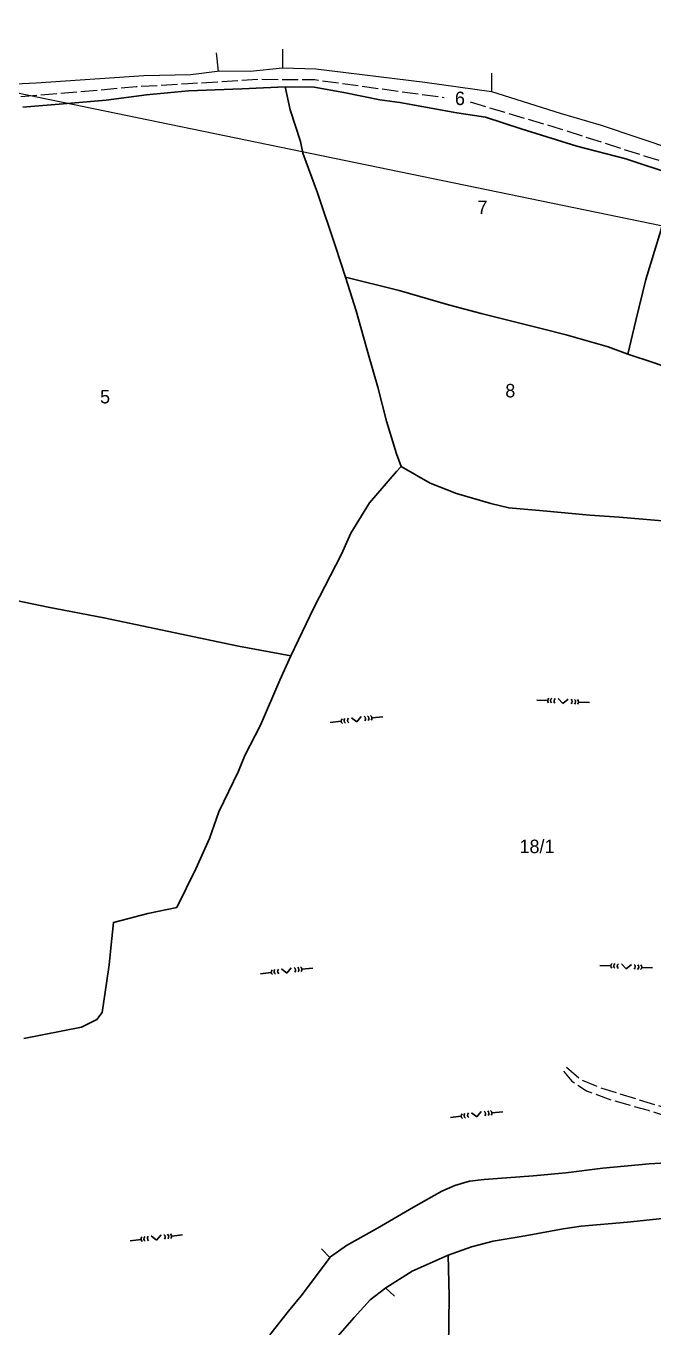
# Model space of a CAD drawing. Header units: millimetres. Extents: x -8 to 735, y -8 to 822.
# Drawn here: x 257.1 to 350.5, y 476.5 to 670.2 of the extents above; entities that cross this region are included whole.
import ezdxf

# ---------------------------------------------------------------- set-up
doc = ezdxf.new("R2010")
doc.units = ezdxf.units.MM
doc.header["$MEASUREMENT"] = 0
doc.linetypes.add('ACAD_ISO02W100', pattern=[15, 12, -3])
for name, color, linetype in [('Image', 7, 'Continuous'), ('Line_Road', 250, 'ACAD_ISO02W100'), ('Line_Traverse', 160, 'Continuous'), ('Poly_Village_Bndry', 250, 'Continuous'), ('Sym_Grass', 84, 'Continuous'), ('Sym_Stone_Munara', 250, 'Continuous'), ('Text_Survey_No', 7, 'Continuous')]:
    doc.layers.add(name, color=color, linetype=linetype)
doc.layers.add('Poly_Survey_Bndry', color=250, linetype='Continuous', lineweight=30)
doc.layers.add('Sym_Other', color=56, linetype='Continuous', lineweight=30)
doc.styles.add('Text Map', font='Sakal Marathi_N_Ship.TTF')
picture_1 = doc.add_image_def('image1.jpg', size_in_pixel=(8948, 12824))

# ---------------------------------------------------------------- blocks, each defined once
blk = doc.blocks.new('Pahadbhalla')
at = {"layer": 'Sym_Other'}
for points in [[(-5.93, 0.49), (-3.47, 0.49)], [(-1.12, 1.05), (0, 0)], [(1.12, 1.05), (0, 0)], [(3.47, 0.49), (5.93, 0.49)]]:
    blk.add_lwpolyline(points, dxfattribs=at)
for centre, start, end in [((-2.75, 0.52), 131.8701, 226.2798), ((-2.09, 0.52), 131.8701, 226.2798), ((-1.31, 0.52), 131.8701, 226.2798), ((1.31, 0.52), 313.7202, 48.1299), ((2.09, 0.52), 313.7202, 48.1299), ((2.75, 0.52), 313.7202, 48.1299)]:
    blk.add_arc(centre, 0.715, start, end, dxfattribs=at)
blk = doc.blocks.new('Sym_Stone_Munara_2')
blk.add_lwpolyline([(0, 1.72), (0, 0)])

msp = doc.modelspace()

# ---------------------------------------------------------------- linework, layer by layer
at = {"layer": 'Line_Road', "ltscale": 0.2, "flags": 128}
for points in [[(241.35, 660.26), (247.84, 659.41), (253.99, 659.5), (261.77, 660.15), (273.49, 661.18), (281.19, 661.63), (291.72, 662.27), (300.07, 662.21), (319.28, 659.57)], [(323.16, 658.89), (336.58, 654.9), (349.21, 650.84), (360.67, 647.3), (369.05, 644.94), (380.09, 642.3), (384.15, 641.15), (392.5, 638.25), (401.62, 635.19), (412.63, 631.92), (417.28, 630.21), (418.65, 629.59), (424.94, 625.72), (434.83, 619.12), (444.11, 612.22), (453.95, 605.1), (459.4, 601.17), (463.03, 598.01), (471.22, 591.63), (475.89, 587.6), (477.85, 585.96)], [(337.52, 515.31), (339.59, 513.5), (342.77, 512.18), (352.59, 509.18), (360.46, 506.88), (365.79, 505.11), (375.15, 502.87), (380.4, 501.82), (386.19, 501.24), (390.86, 500.83)], [(337.07, 514.73), (338.3, 513.23), (340.49, 511.82), (344.12, 510.48), (349.64, 508.9), (356.58, 506.77), (363.98, 504.56), (369.36, 502.91), (378.18, 501), (385.16, 500.48), (390.58, 499.96)]]:
    msp.add_lwpolyline(points, dxfattribs=at)
at = {"layer": 'Line_Traverse'}
msp.add_lwpolyline([(512.14, 280.62), (448.56, 287.8), (344.26, 372.98), (267, 377.5), (237.61, 399.76), (235.72, 401.95), (199.06, 461.44), (175.36, 499.31), (159.14, 525.88), (153.97, 622.11), (242.75, 662.94), (450.74, 620.08), (468.2, 616.51), (512.82, 619.79)], dxfattribs=at)
at = {"layer": 'Poly_Survey_Bndry'}
for points in [[(256.62, 658.14), (263.19, 658.68), (269.03, 659.16), (275.03, 659.94), (281.26, 660.54), (289.21, 660.84), (295.65, 661.13), (299.98, 661.07), (304.37, 660.29), (309.75, 659.21), (312.72, 658.82), (321.2, 657.3), (325.43, 656.64), (330.74, 654.91), (339.06, 652.34), (346.31, 650.42), (353.5, 648.03)], [(312.9, 604.68), (312.23, 606.55), (310.74, 611.42), (309.43, 616.45), (308.02, 621.3), (306.2, 627.82), (304.6, 632.82), (303.13, 637.38), (300.44, 645.4), (298.28, 651.26), (297.93, 653.03), (296.41, 657.73), (295.65, 661.13)], [(346.62, 621.36), (347.8, 626.41), (349.31, 632.47), (351.53, 639.77), (353.5, 648.03)], [(304.6, 632.82), (312.59, 630.86), (319.94, 628.73), (324.8, 627.45), (333.71, 625.21), (337.44, 624.24), (343.68, 622.47), (346.62, 621.36), (350.57, 620.07), (357.26, 617.78), (356.74, 614.64), (356.47, 610), (363.22, 607.46), (362.85, 605.01), (362.65, 601.6), (361.86, 598.48), (361.1, 595.26)], [(256.76, 519.56), (265.33, 521.29), (267.63, 522.41), (268.4, 523.44), (269.08, 527.83), (269.46, 530.53), (269.69, 533.01), (270.09, 536.85), (275.2, 538.16), (279.51, 539.05), (282.35, 544.84), (284.36, 549.34), (285.75, 553.3), (288.68, 559.37), (289.66, 561.66), (291.98, 566.19), (294.84, 572.87), (296.5, 576.52), (299.91, 583.65), (304, 591.64), (305.41, 594.77), (308.18, 599.27), (312.2, 603.93), (312.9, 604.68), (317.2, 602.17), (321.12, 600.66), (326.23, 599.16), (328.91, 598.52), (334.02, 598.08), (340.99, 597.44), (345.35, 597.11), (353.51, 596.43)], [(193.71, 597.87), (194.83, 597.8), (210.39, 594.38), (218.78, 592.58), (228.15, 590.61), (240.33, 587.92), (260.39, 583.76), (268.67, 582.18), (288.72, 577.95), (296.5, 576.52)], [(293.38, 475.52), (296.15, 479.02), (298.04, 481.32), (302.38, 487.12), (304.78, 488.79), (309.38, 491.37), (314.72, 494.52), (318.96, 496.88), (320.89, 497.73), (323.06, 498.36), (325.25, 498.59), (332.53, 499.14), (337.38, 499.6), (342.89, 500.31), (349.82, 500.96), (353.95, 501.17)], [(302.44, 474.14), (305.93, 478.1), (308.3, 480.71), (310.63, 482.51), (314.54, 484.96), (319.89, 487.36), (323.39, 488.62), (326.6, 489.45), (331.34, 490.24), (337, 491.25), (339.68, 491.65), (346.57, 492.25), (351.79, 492.81)], [(309.44, 464.27), (311.97, 464.53), (315.67, 464.1), (315.49, 463.05), (319.97, 462.74), (319.81, 468), (319.92, 473.65), (320.03, 481.28), (319.89, 487.36)]]:
    msp.add_lwpolyline(points, dxfattribs=at)
at = {"layer": 'Poly_Village_Bndry'}
msp.add_lwpolyline([(250.17, 661.32), (258.58, 661.73), (274.59, 662.81), (281.6, 663), (285.93, 663.51), (290.41, 663.49), (295.26, 663.98), (300.19, 663.82), (316.41, 661.85), (326.34, 660.44), (336.57, 657.23), (342.66, 655.43), (353.56, 651.75)], dxfattribs=at)

# ---------------------------------------------------------------- block references
at = {"layer": 'Sym_Grass'}
for p, xscale, yscale, zscale, rotation in [((336.98, 569.41), 0.6622339408765006, 0.6622339408765006, 0.6622339408765006, 357.2532072150845), ((306.3, 566.69), 0.6622339408765004, 0.6622339408765004, 0.6622339408765004, 6.215170939812523), ((346.38, 529.95), 0.6622339408765006, 0.6622339408765006, 0.6622339408765006, 357.2532072150845), ((295.89, 529.32), 0.6622339408765004, 0.6622339408765004, 0.6622339408765004, 6.215170939812523), ((324.16, 507.94), 0.6622339408765004, 0.6622339408765004, 0.6622339408765004, 6.215170939812523), ((276.51, 489.61), 0.6622339408765004, 0.6622339408765004, 0.6622339408765004, 6.215170939812523)]:
    msp.add_blockref('Pahadbhalla', p, dxfattribs=dict(at, xscale=xscale, yscale=yscale, zscale=zscale, rotation=rotation))
at = {"layer": 'Sym_Stone_Munara'}
for p, xscale, yscale, zscale, rotation in [((285.65, 663.48), 1.599555575132974, 1.599555575132974, 1.599555575132974, 6.248277587815558), ((295.26, 663.98), 1.599555575132974, 1.599555575132974, 1.599555575132974, 359.8679135960778), ((326.34, 660.44), 1.599555575132974, 1.599555575132974, 1.599555575132974, 359.8679135960778), ((302.28, 487), 1.040768885524275, 1.040768885524275, 1.040768885524275, 43.94676528840068), ((310.59, 482.48), 1.040768885524275, 1.040768885524275, 1.040768885524275, 227.1116958208366)]:
    msp.add_blockref('Sym_Stone_Munara_2', p, dxfattribs=dict(at, xscale=xscale, yscale=yscale, zscale=zscale, rotation=rotation))

# ---------------------------------------------------------------- texts
at = {"layer": 'Text_Survey_No', "style": 'Text Map'}
for s, p in [('6', (320.9, 658.43)), ('7', (324.25, 642.23)), ('5', (268.1, 614.05)), ('8', (328.4, 614.95)), ('18/1', (330.51, 547.16))]:
    msp.add_text(s, height=2, dxfattribs=at).set_placement(p)

# ---------------------------------------------------------------- pictures from other files: only their frames are drawn
at = {"layer": 'Image'}
image = msp.add_image(picture_1, insert=(0, 0), size_in_units=(568.2, 814.33), dxfattribs=at)
image.dxf.flags = 7

doc.saveas('drawing.dxf')
